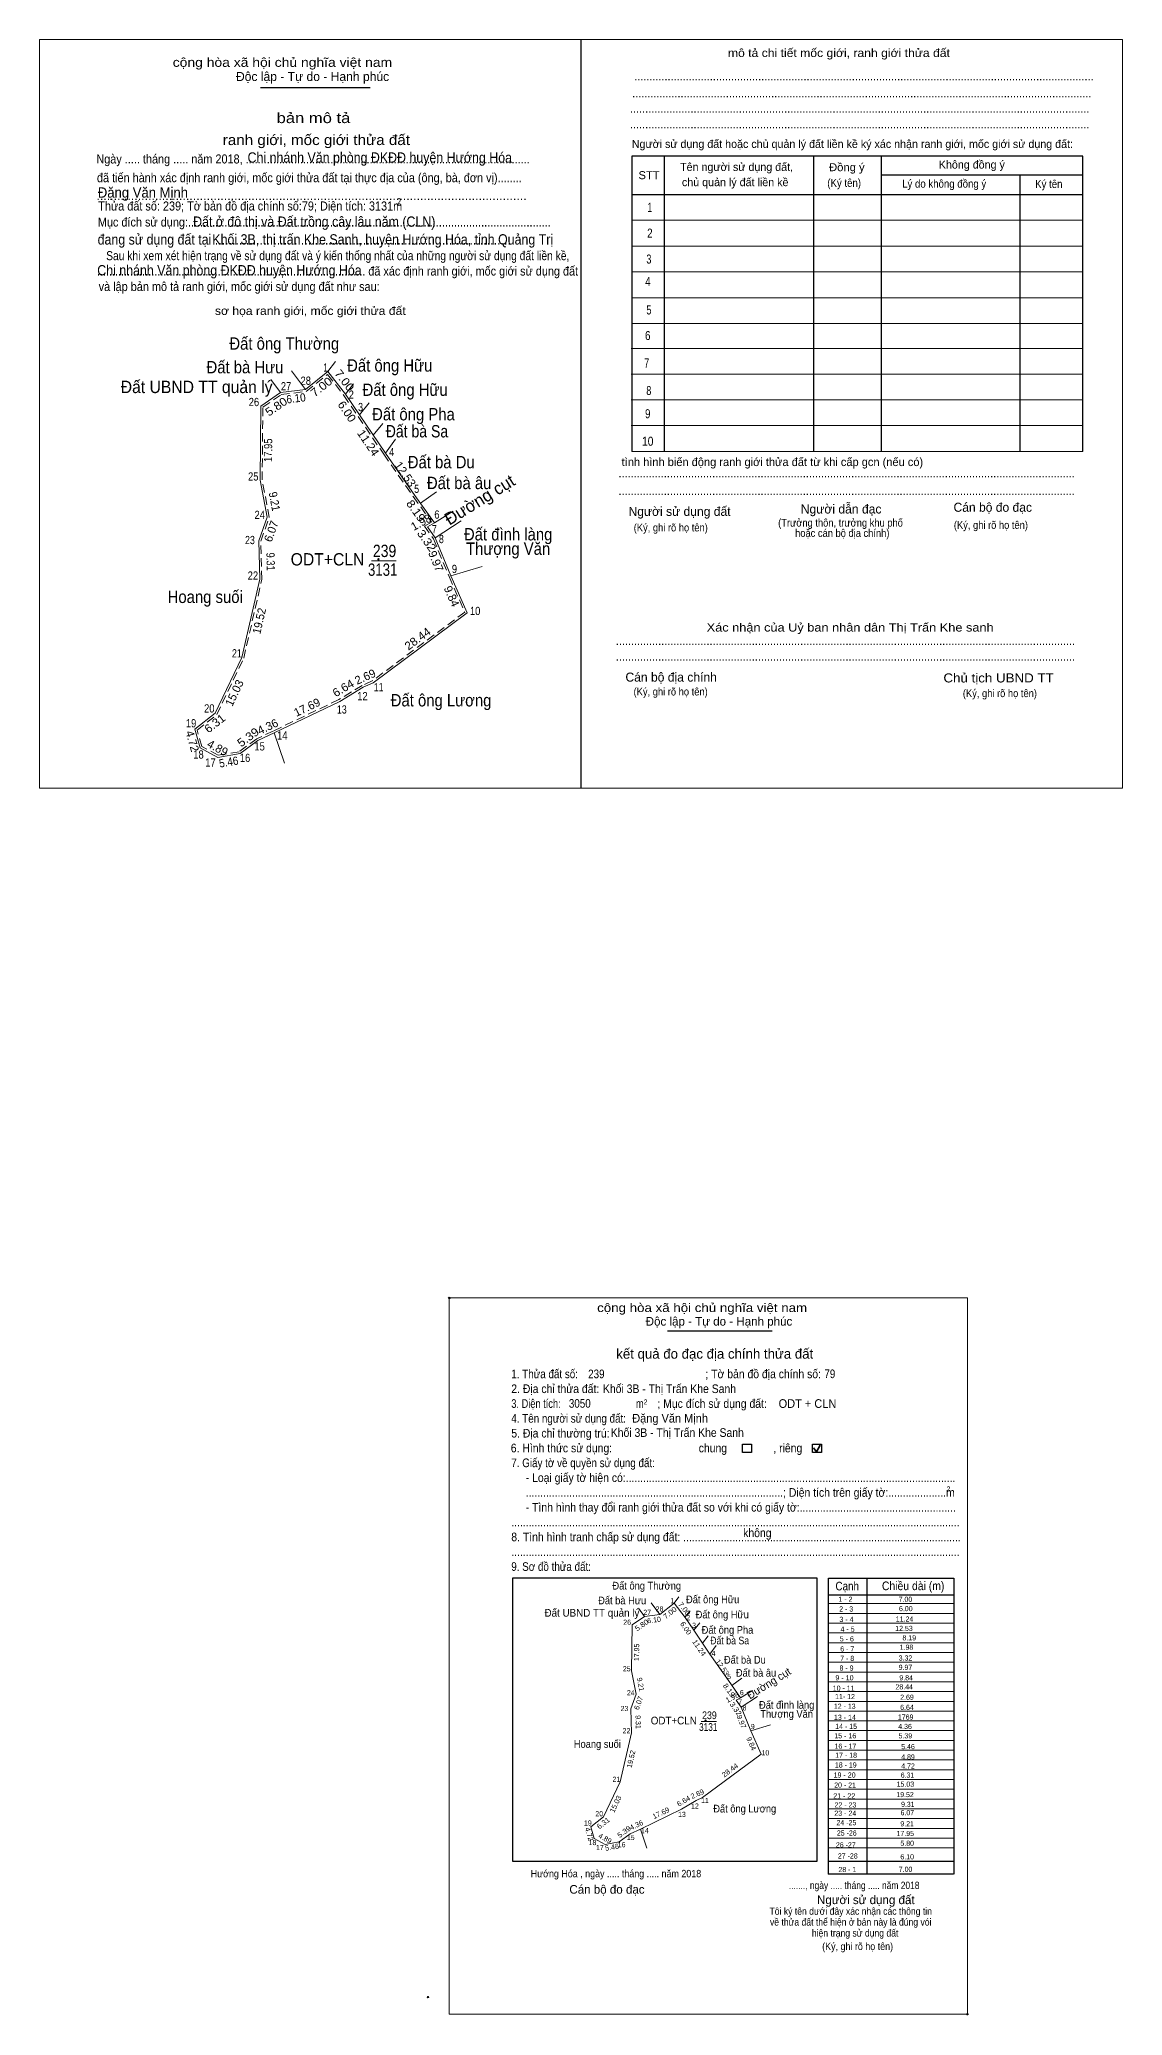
# Model space of a CAD drawing. Header units: metres. Extents: x 549272 to 551461, y 1838244 to 1839012.
# Drawn here: x 550436 to 550856, y 1838244 to 1839012 of the extents above; entities that cross this region are included whole.
import ezdxf
from ezdxf.enums import TextEntityAlignment as Align

# ---------------------------------------------------------------- set-up
doc = ezdxf.new("R2010")
doc.units = ezdxf.units.M
doc.header["$LTSCALE"] = 1.1
doc.header["$PDMODE"] = 32
doc.header["$PDSIZE"] = 0.55
doc.linetypes.add('DOTTED', pattern=[1.5, 0.3, -1.2])
doc.linetypes.add('MEDIUM_DASHED', pattern=[4.5, 3, -1.5])
for name, color, linetype, lineweight in [('1', 7, 'DOTTED', 13), ('10', 7, 'Continuous', 13), ('15', 7, 'Continuous', 13), ('7', 7, 'Continuous', 25)]:
    doc.layers.add(name, color=color, linetype=linetype, lineweight=lineweight)
doc.layers.add('25', color=7, linetype='Continuous')
doc.layers.add('6', color=7, linetype='Continuous')

msp = doc.modelspace()

# ---------------------------------------------------------------- linework, layer by layer
at = {"layer": '10', "linetype": 'MEDIUM_DASHED'}
msp.add_lwpolyline([(550600.83, 1838789.03), (550564.91, 1838762.31), (550561.01, 1838760.56), (550551.9, 1838755.07), (550526.45, 1838742.82), (550520.05, 1838739.84), (550513.2, 1838734.8), (550505.04, 1838733.39), (550498.69, 1838736.8), (550496.83, 1838743.2), (550504.51, 1838749.2), (550514.96, 1838771.17), (550522, 1838801.79), (550521.58, 1838816.64), (550524.9, 1838825.84), (550522.13, 1838840.45), (550522.38, 1838868.69), (550529.52, 1838873.6), (550539.23, 1838874.79), (550547.54, 1838881.41), (550553.87, 1838873.23), (550569.36, 1838850.42), (550580.82, 1838833.95), (550587.92, 1838824.03), (550585.14, 1838822.51), (550588.66, 1838817.52), (550594.74, 1838802.85)], close=True, dxfattribs=at)
at = {"layer": '15'}
for p, q in [((550665.73, 1838941.37), (550841.02, 1838941.37)), ((550665.73, 1838931.33), (550841.02, 1838931.33)), ((550665.73, 1838921.3), (550841.02, 1838921.3)), ((550665.73, 1838911.26), (550841.02, 1838911.26)), ((550665.73, 1838901.23), (550841.02, 1838901.23)), ((550665.43, 1838891.53), (550840.72, 1838891.53)), ((550525.55, 1838879.43), (550529.23, 1838874.37)), ((550554.45, 1838873.81), (550557.65, 1838877.78)), ((550665.43, 1838881.53), (550840.72, 1838881.53)), ((550559.9, 1838865.75), (550563.73, 1838870.34)), ((550665.43, 1838871.53), (550840.72, 1838871.53)), ((550565.31, 1838857.79), (550568.98, 1838862.32)), ((550665.43, 1838861.53), (550840.72, 1838861.53)), ((550573.89, 1838856.27), (550570.02, 1838850.87)), ((550665.73, 1838851.53), (550841.02, 1838851.53)), ((550589.84, 1838835.86), (550583.68, 1838831.33)), ((550589.09, 1838823.76), (550596.37, 1838828.27)), ((550599.5, 1838824.55), (550589.36, 1838817.91)), ((550564.62, 1838808.95), (550574.13, 1838808.95)), ((550595.47, 1838803.17), (550607.6, 1838806.83)), ((550526.78, 1838742.1), (550552.29, 1838754.37)), ((550520.46, 1838739.15), (550526.78, 1838742.1)), ((550526.78, 1838742.1), (550530.86, 1838730.31)), ((550668.31, 1838401.89), (550670.61, 1838398.73)), ((550686.37, 1838398.38), (550688.37, 1838400.86)), ((550742.08, 1838403.7), (550790.75, 1838403.7)), ((550689.78, 1838393.34), (550692.17, 1838396.21)), ((550742.08, 1838399.9), (550790.75, 1838399.9)), ((550742.08, 1838396.1), (550790.75, 1838396.1)), ((550693.16, 1838388.37), (550695.45, 1838391.2)), ((550698.52, 1838387.42), (550696.1, 1838384.04)), ((550742.08, 1838392.3), (550790.75, 1838392.3)), ((550742.08, 1838388.5), (550790.75, 1838388.5)), ((550742.08, 1838384.7), (550790.75, 1838384.7)), ((550742.08, 1838380.9), (550790.75, 1838380.9)), ((550742.08, 1838377.1), (550790.75, 1838377.1)), ((550708.49, 1838374.66), (550704.64, 1838371.83)), ((550708.02, 1838367.1), (550712.57, 1838369.92)), ((550742.08, 1838373.3), (550790.75, 1838373.3)), ((550742.08, 1838369.5), (550790.75, 1838369.5)), ((550714.53, 1838367.59), (550708.19, 1838363.44)), ((550742.08, 1838365.7), (550790.75, 1838365.7)), ((550742.08, 1838361.9), (550790.75, 1838361.9)), ((550692.73, 1838357.84), (550698.67, 1838357.84)), ((550712.01, 1838354.23), (550719.59, 1838356.52)), ((550742.08, 1838358.1), (550790.75, 1838358.1)), ((550742.08, 1838354.3), (550790.75, 1838354.3)), ((550742.08, 1838350.5), (550790.75, 1838350.5)), ((550742.08, 1838346.7), (550790.75, 1838346.7)), ((550742.08, 1838342.9), (550790.75, 1838342.9)), ((550742.08, 1838339.1), (550790.75, 1838339.1)), ((550742.08, 1838335.3), (550790.75, 1838335.3)), ((550742.08, 1838331.5), (550790.75, 1838331.5)), ((550669.08, 1838316.06), (550685.02, 1838323.73)), ((550742.08, 1838327.7), (550790.75, 1838327.7)), ((550742.08, 1838323.9), (550790.75, 1838323.9)), ((550665.13, 1838314.22), (550669.08, 1838316.06)), ((550669.08, 1838316.06), (550671.63, 1838308.69)), ((550742.08, 1838320.1), (550790.75, 1838320.1)), ((550742.08, 1838316.3), (550790.75, 1838316.3)), ((550742.08, 1838312.5), (550790.75, 1838312.5)), ((550742.08, 1838308.7), (550790.75, 1838308.7))]:
    msp.add_line(p, q, dxfattribs=at)
for points in [[(550550.67, 1838886.43), (550547.66, 1838882.55), (550538.91, 1838875.55), (550533.55, 1838882.85)], [(550547.66, 1838882.55), (550554.53, 1838873.7), (550559.9, 1838865.75)], [(550538.91, 1838875.55), (550529.23, 1838874.37), (550521.58, 1838869.11), (550521.33, 1838840.39), (550524.06, 1838825.91)], [(550559.9, 1838865.75), (550570.02, 1838850.87), (550581.47, 1838834.42), (550589.09, 1838823.76)], [(550524.06, 1838825.91), (550520.78, 1838816.77), (550521.2, 1838801.87), (550514.19, 1838771.44), (550503.87, 1838749.71), (550495.92, 1838743.51), (550498.02, 1838736.26), (550504.91, 1838732.56)], [(550589.09, 1838823.76), (550586.3, 1838822.24), (550589.36, 1838817.91)], [(550589.36, 1838817.91), (550595.47, 1838803.17), (550601.82, 1838788.77), (550565.31, 1838761.62), (550561.38, 1838759.86), (550552.29, 1838754.37)], [(550504.91, 1838732.56), (550513.52, 1838734.05), (550520.46, 1838739.15)], [(550684.01, 1838406.27), (550682.13, 1838403.84), (550676.66, 1838399.47), (550673.31, 1838404.03)], [(550682.13, 1838403.84), (550686.42, 1838398.31), (550689.78, 1838393.34)], [(550676.66, 1838399.47), (550670.61, 1838398.73), (550665.83, 1838395.44), (550665.67, 1838377.49), (550667.38, 1838368.44)], [(550689.78, 1838393.34), (550696.1, 1838384.04), (550703.26, 1838373.76), (550708.02, 1838367.1)], [(550667.38, 1838368.44), (550665.33, 1838362.73), (550665.59, 1838353.42), (550661.21, 1838334.4), (550654.76, 1838320.82), (550649.79, 1838316.94), (550651.1, 1838312.41), (550655.41, 1838310.1)], [(550708.19, 1838363.44), (550712.01, 1838354.23), (550715.98, 1838345.23), (550693.16, 1838328.26), (550690.7, 1838327.16), (550685.02, 1838323.73)], [(550708.02, 1838367.1), (550706.28, 1838366.15), (550708.19, 1838363.44)], [(550655.41, 1838310.1), (550660.79, 1838311.03), (550665.13, 1838314.22)]]:
    msp.add_lwpolyline(points, dxfattribs=at)
for p in [(550567.3, 1838809.57), (550694.4, 1838358.23), (550586.55, 1838250.74)]:
    msp.add_point(p, dxfattribs=at)
at = {"layer": '7'}
for p, q in [((550521.49, 1838992.96), (550564.03, 1838992.96)), ((550678.33, 1838966.25), (550678.33, 1838851.53)), ((550736.37, 1838965.95), (550736.37, 1838851.53)), ((550762.56, 1838965.95), (550762.56, 1838851.53)), ((550762.56, 1838959.02), (550841.02, 1838959.02)), ((550816.44, 1838959.02), (550816.44, 1838851.53)), ((550665.73, 1838951.4), (550841.02, 1838951.4)), ((550679.6, 1838509.71), (550720.31, 1838509.71)), ((550742.2, 1838298.54), (550742.2, 1838413.51)), ((550757.08, 1838413.51), (550757.08, 1838298.54)), ((550742.2, 1838407.08), (550790.87, 1838407.08)), ((550790.87, 1838303.4), (550742.2, 1838303.4)), ((550790.74, 1838298.54), (550742.06, 1838298.54))]:
    msp.add_line(p, q, dxfattribs=at)
at = {"layer": '7', "lineweight": 35}
for p, q in [((550736.38, 1838464.21), (550737.52, 1838462.72)), ((550737.52, 1838462.72), (550738.92, 1838465.21))]:
    msp.add_line(p, q, dxfattribs=at)
at = {"layer": '7', "lineweight": 13}
for points in [[(550435.62, 1839011.6), (550645.99, 1839011.6), (550645.99, 1838720.63), (550435.62, 1838720.63)], [(550646, 1839011.6), (550856.37, 1839011.6), (550856.37, 1838720.62), (550646, 1838720.62)], [(550646, 1839011.59), (550856.37, 1839011.59), (550856.37, 1838720.62), (550646, 1838720.62)], [(550594.83, 1838522.47), (550796.11, 1838522.47), (550796.11, 1838244.07), (550594.83, 1838244.07)]]:
    msp.add_lwpolyline(points, close=True, dxfattribs=at)
at = {"layer": '7'}
for points in [[(550841.02, 1838851.53), (550841.02, 1838966.25), (550665.73, 1838966.25), (550665.73, 1838851.53)], [(550742.2, 1838413.51), (550790.87, 1838413.51), (550790.87, 1838298.54)]]:
    msp.add_lwpolyline(points, dxfattribs=at)
for points in [[(550708.73, 1838465.69), (550712.19, 1838465.69), (550712.19, 1838462.47), (550708.73, 1838462.47)], [(550735.93, 1838465.69), (550739.38, 1838465.69), (550739.38, 1838462.47), (550735.93, 1838462.47)], [(550619.51, 1838413.71), (550737.59, 1838413.71), (550737.59, 1838303.4), (550619.51, 1838303.4)]]:
    msp.add_lwpolyline(points, close=True, dxfattribs=at)
for p in [(550594.83, 1838522.47), (550796.11, 1838244.07)]:
    msp.add_point(p, dxfattribs=at)

# ---------------------------------------------------------------- texts
at = {"layer": '1', "width": 0.9}
msp.add_text('Hướng Hóa , ngày ..... tháng ..... năm 2018', height=2.88, dxfattribs=at).set_placement((550626.45, 1838297.31))
at = {"layer": '10'}
for s, height, width, p in [('2', 3, 0.8, (550575.215, 1838947)), ('Đất ông Thường', 4.8, 0.9, (550530.705, 1838891.04)), ('Đất bà Hưu', 4.8, 0.9, (550515.435, 1838881.86)), ('Đất ông Hữu', 4.8, 0.9, (550571.68, 1838882.53)), ('Đất UBND TT quản lý', 4.8, 0.95, (550496.655, 1838874.18)), ('Đất ông Hữu', 4.8, 0.9, (550577.66, 1838873.09)), ('Đất ông Pha', 4.8, 0.9, (550580.9, 1838863.57)), ('Đất bà Sa', 4.8, 0.85, (550582.255, 1838856.95)), ('Đất bà Du', 4.8, 0.9, (550591.7, 1838844.96)), ('Đất bà âu', 4.8, 0.9, (550598.655, 1838836.85)), ('239', 4.8, 0.85, (550569.68, 1838810.45)), ('Đất đình làng', 4.8, 0.9, (550617.7, 1838816.91)), ('Thượng Văn', 4.8, 0.9, (550617.68, 1838811.31)), ('3131', 4.8, 0.8, (550568.945, 1838803.15)), ('Hoang suối', 4.8, 0.9, (550500, 1838792.59)), ('Đất ông Lương', 4.8, 0.9, (550591.63, 1838752.4)), ('Đất ông Thường', 3, 0.9, (550671.535, 1838409.15)), ('Đất UBND TT quản lý', 3, 0.95, (550650.25, 1838398.61)), ('Đất bà Hưu', 3, 0.9, (550661.99, 1838403.41)), ('Đất ông Hữu', 3, 0.9, (550697.14, 1838403.83)), ('Đất ông Hữu', 3, 0.9, (550700.88, 1838397.93)), ('Đất ông Pha', 3, 0.9, (550702.905, 1838391.98)), ('Đất bà Sa', 3, 0.85, (550703.75, 1838387.84)), ('Đất bà Du', 3, 0.9, (550709.655, 1838380.35)), ('Đất bà âu', 3, 0.9, (550714, 1838375.28)), ('239', 3, 0.85, (550695.895, 1838358.78)), ('Đất đình làng', 3, 0.9, (550725.905, 1838362.82)), ('Thượng Văn', 3, 0.9, (550725.895, 1838359.32)), ('3131', 3, 0.8, (550695.435, 1838354.22)), ('Hoang suối', 3, 0.9, (550652.34, 1838347.62)), ('Đất ông Lương', 3, 0.9, (550709.61, 1838322.5))]:
    msp.add_text(s, height=height, dxfattribs=dict(at, width=width)).set_placement(p, align=Align.CENTER)
for s, height, width, p in [(' 1', 3.2, 0.75, (550547.66, 1838882.55)), (' 27', 3.2, 0.85, (550533.42, 1838875.23)), (' 28', 3.2, 0.85, (550541.07, 1838877.39)), (' 26', 3.2, 0.85, (550520.94, 1838869.11)), (' 2', 3.2, 0.85, (550557.76, 1838871.99)), (' 3', 3.2, 0.8, (550561.31, 1838867.15)), (' 4', 3.2, 0.85, (550573.46, 1838849.68)), (' 25', 3.2, 0.85, (550520.68, 1838840.18)), (' 5', 3.2, 0.8, (550583.09, 1838835.39)), (' 24', 3.2, 0.85, (550523.2, 1838825.25)), (' 7', 3.2, 0.8, (550589.98, 1838819.65)), (' 6', 3.2, 0.85, (550591.02, 1838825.39)), (' 23', 3.2, 0.8, (550519.27, 1838815.47)), (' 8', 3.2, 0.8, (550592.7, 1838815.86)), ('ODT+CLN', 4.8, 0.95, (550561.83, 1838807.17)), (' 9', 3.2, 0.85, (550597.84, 1838804.24)), (' 22', 3.2, 0.85, (550520.54, 1838801.67)), (' 10', 3.2, 0.85, (550606.89, 1838787.91)), (' 21', 3.2, 0.8, (550514.19, 1838771.44)), (' 11', 3.2, 0.8, (550569.29, 1838758.27)), (' 12', 3.2, 0.85, (550563.1, 1838754.79)), (' 19', 3.2, 0.85, (550496.52, 1838744.26)), (' 20', 3.2, 0.85, (550503.6, 1838750.03)), (' 13', 3.2, 0.8, (550554.98, 1838749.62)), (' 15', 3.2, 0.85, (550523.15, 1838735.27)), (' 14', 3.2, 0.85, (550531.95, 1838739.51)), (' 18', 3.2, 0.85, (550499.41, 1838732.11)), (' 17', 3.2, 0.85, (550504.05, 1838728.99)), (' 16', 3.2, 0.85, (550517.5, 1838730.8)), (' 27', 2, 0.85, (550673.23, 1838399.27)), (' 28', 2, 0.85, (550678.01, 1838400.62)), (' 1', 2, 0.75, (550682.13, 1838403.84)), (' 1 - 2', 2, 0.9, (550751.48, 1838404.38)), (' 2 - 3', 2, 0.85, (550751.75, 1838400.6)), ('7.00', 2, 0.85, (550774.7, 1838404.38)), ('6.00', 2, 0.85, (550774.83, 1838400.74)), (' 26', 2, 0.85, (550665.43, 1838395.44)), (' 2', 2, 0.85, (550688.44, 1838397.24)), (' 3', 2, 0.8, (550690.66, 1838394.22)), ('3 - 4', 2, 0.9, (550751.89, 1838396.55)), ('4 - 5', 2, 0.85, (550752.29, 1838392.77)), ('12.53 ', 2, 0.85, (550775.64, 1838393.04)), ('11.24', 2, 0.85, (550775.1, 1838396.68)), (' 4', 2, 0.85, (550698.26, 1838383.3)), ('5 - 6', 2, 0.9, (550752.02, 1838388.99)), ('6 - 7', 2, 0.85, (550752.15, 1838385.07)), ('1.98', 2, 0.85, (550775.1, 1838385.74)), ('8.19', 2, 0.85, (550776.18, 1838389.39)), (' 25', 2, 0.85, (550665.27, 1838377.36)), ('8 - 9', 2, 0.85, (550751.88, 1838377.64)), ('7 - 8', 2, 0.85, (550752.15, 1838381.42)), ('3.32', 2, 0.85, (550774.7, 1838381.55)), ('9.97', 2, 0.85, (550774.7, 1838377.91)), (' 24', 2, 0.85, (550666.84, 1838368.03)), (' 5', 2, 0.8, (550704.27, 1838374.37)), (' 6', 2, 0.85, (550709.23, 1838368.12)), ('10 - 11', 2, 0.85, (550752.28, 1838369.81)), ('9 - 10', 2, 0.9, (550751.88, 1838373.86)), ('28.44', 2, 0.85, (550774.97, 1838370.34)), ('9.84', 2, 0.85, (550774.97, 1838373.86)), (' 23', 2, 0.8, (550664.39, 1838361.92)), (' 7', 2, 0.8, (550708.58, 1838364.53)), (' 8', 2, 0.8, (550710.28, 1838362.16)), ('12 - 13', 2, 0.85, (550752.69, 1838362.79)), ('11- 12', 2, 0.85, (550752.42, 1838366.57)), ('2.69', 2, 0.85, (550775.3, 1838366.29)), ('6.64', 2, 0.85, (550775.3, 1838362.37)), (' 22', 2, 0.85, (550665.18, 1838353.29)), ('ODT+CLN', 3, 0.95, (550690.99, 1838356.73)), (' 9', 2, 0.85, (550713.49, 1838354.9)), ('13 - 14', 2, 0.9, (550752.82, 1838358.47)), ('14 - 15', 2, 0.85, (550753.23, 1838354.96)), ('1769', 2, 0.85, (550775.16, 1838358.59)), ('4.36 ', 2, 0.85, (550775.3, 1838354.94)), (' 10', 2, 0.85, (550719.15, 1838344.69)), ('15 - 16', 2, 0.9, (550752.96, 1838351.32)), ('16 - 17', 2, 0.85, (550752.96, 1838347.26)), ('5.39 ', 2, 0.85, (550775.43, 1838351.3)), ('5.46', 2, 0.85, (550775.7, 1838347.11)), ('18 - 19', 2, 0.85, (550753.09, 1838339.97)), ('17 - 18', 2, 0.85, (550753.23, 1838343.75)), ('4.89', 2, 0.85, (550775.7, 1838343.06)), ('4.72', 2, 0.85, (550775.7, 1838339.54)), (' 21', 2, 0.8, (550661.21, 1838334.4)), ('19 - 20', 2, 0.9, (550752.69, 1838336.06)), ('20 - 21', 2, 0.85, (550752.82, 1838332.14)), ('15.03', 2, 0.85, (550775.43, 1838332.52)), ('6.31', 2, 0.8, (550775.43, 1838336.03)), (' 12', 2, 0.85, (550691.78, 1838323.99)), (' 11', 2, 0.8, (550695.65, 1838326.17)), ('21 - 22', 2, 0.9, (550752.55, 1838327.96)), ('23 - 24', 2, 0.9, (550752.96, 1838321.21)), ('22 - 23', 2, 0.85, (550752.96, 1838324.45)), ('19.52', 2, 0.85, (550775.3, 1838328.47)), ('6.07', 2, 0.85, (550775.43, 1838321.44)), ('9.31', 2, 0.8, (550775.57, 1838324.69)), (' 19', 2, 0.85, (550650.17, 1838317.41)), (' 20', 2, 0.85, (550654.59, 1838321.02)), (' 14', 2, 0.85, (550672.31, 1838314.44)), (' 13', 2, 0.8, (550686.71, 1838320.76)), ('24 -25', 2, 0.85, (550752.96, 1838317.56)), ('25 -26', 2, 0.85, (550753.1, 1838313.51)), ('9.21', 2, 0.8, (550775.3, 1838317.12)), (' 18', 2, 0.85, (550651.97, 1838309.82)), (' 17', 2, 0.85, (550654.87, 1838307.87)), (' 16', 2, 0.85, (550663.28, 1838309)), (' 15', 2, 0.85, (550666.81, 1838311.79)), ('26 -27 ', 2, 0.85, (550753.5, 1838308.92)), ('17.95', 2, 0.85, (550775.37, 1838313.33)), ('5.80', 2, 0.85, (550775.37, 1838309.55)), ('27 -28', 2, 0.85, (550753.5, 1838304.6)), ('28 - 1', 2, 0.85, (550752.96, 1838299.33)), ('7.00 ', 2, 0.85, (550775.5, 1838299.42)), ('6.10', 2, 0.85, (550775.37, 1838304.28))]:
    msp.add_text(s, height=height, dxfattribs=dict(at, width=width)).set_placement(p, align=Align.RIGHT)
for s, height, rotation, width, p in [('7.00', 3.2, 38.621, 1.1, (550546.131, 1838875.315)), ('7.00', 3.2, 307.803, 1.1, (550552.827, 1838878.116)), ('5.80', 3.2, 34.539, 1.1, (550528.483, 1838867.596)), ('6.10', 3.2, 6.973, 0.9, (550535.451, 1838870.571)), ('6.00', 3.2, 304.061, 1.05, (550553.722, 1838866.121)), ('17.95', 3.2, 89.489, 0.85, (550526.011, 1838851.951)), ('11.24', 3.2, 304.199, 1.05, (550562.002, 1838853.949)), ('9.21', 3.2, 280.7, 0.9, (550525.352, 1838831.767)), ('8.19', 3.2, 305.554, 1.1, (550580.554, 1838827.51)), ('3.32', 3.2, 305.176, 1.1, (550584.739, 1838815.922)), ('9.31', 3.2, 271.6, 0.85, (550523.827, 1838808.635)), ('19.52', 3.2, 77.032, 0.95, (550522.534, 1838785.281)), ('28.44', 3.2, 36.636, 1.05, (550583.465, 1838777.404)), ('6.64', 3.2, 31.127, 1.05, (550554.443, 1838758.143)), ('6.31', 3.2, 37.979, 1.05, (550504.705, 1838744.527)), ('5.39', 3.2, 36.317, 1.1, (550517.592, 1838739.127)), ('5.46', 3.2, 9.807, 0.9, (550509.382, 1838729.239)), ('7.00', 2, 38.621, 1.1, (550681.171, 1838399.322)), ('7.00', 2, 307.803, 1.1, (550685.352, 1838401.073)), ('5.80', 2, 34.539, 1.1, (550670.143, 1838394.498)), ('6.10', 2, 6.973, 0.9, (550674.494, 1838396.358)), ('6.00', 2, 304.061, 1.05, (550685.919, 1838393.575)), ('17.95', 2, 89.489, 0.85, (550668.596, 1838384.711)), ('11.24', 2, 304.199, 1.05, (550691.094, 1838385.967)), ('9.21', 2, 280.7, 0.9, (550668.183, 1838372.101)), ('8.19', 2, 305.554, 1.1, (550702.684, 1838369.441)), ('3.32', 2, 305.176, 1.1, (550705.298, 1838362.201)), ('9.31', 2, 271.6, 0.85, (550667.231, 1838357.643)), ('19.52', 2, 77.032, 0.95, (550666.423, 1838343.051)), ('28.44', 2, 36.636, 1.05, (550704.508, 1838338.128)), ('6.64', 2, 31.127, 1.05, (550686.363, 1838326.085)), ('6.31', 2, 37.979, 1.05, (550655.28, 1838317.575)), ('5.39', 2, 36.317, 1.1, (550663.333, 1838314.199)), ('5.46', 2, 9.807, 0.9, (550658.205, 1838308.022))]:
    msp.add_text(s, height=height, rotation=rotation, dxfattribs=dict(at, width=width)).set_placement(p, align=Align.CENTER)
for s, height, rotation, p in [('12.53', 3.2, 304.857, (550576.393, 1838841.734)), ('Đường cụt', 4.8, 31.79, (550607.876, 1838830.686)), ('6.07', 3.2, 70.251, (550527.133, 1838819.929)), ('1.98', 3.2, 28.634, (550584.658, 1838822.537)), ('9.97', 3.2, 292.527, (550588.142, 1838808.213)), ('9.84', 3.2, 293.803, (550594.278, 1838794.561)), ('15.03', 3.2, 64.594, (550512.792, 1838756.954)), ('2.69', 3.199, 24.092, (550562.817, 1838762.461)), ('17.69', 3.2, 25.696, (550540.241, 1838750.609)), ('4.36', 3.2, 24.977, (550524.939, 1838743.1)), ('4.72', 3.2, 286.129, (550493.447, 1838738.454)), ('4.89', 3.2, 331.81, (550504.049, 1838734.865)), ('12.53', 2, 304.857, (550700.086, 1838378.332)), ('Đường cụt', 3, 31.79, (550719.76, 1838371.428)), ('6.07', 2, 70.251, (550669.3, 1838364.702)), ('1.98', 2, 28.634, (550705.251, 1838366.332)), ('9.97', 2, 292.527, (550707.427, 1838357.383)), ('9.84', 2, 293.803, (550711.268, 1838348.844)), ('2.69', 2, 24.092, (550691.597, 1838328.784)), ('15.03', 2, 64.594, (550660.335, 1838325.341)), ('17.69', 2, 25.696, (550677.491, 1838321.383)), ('4.72', 2, 286.129, (550648.245, 1838313.783)), ('4.36', 2, 24.977, (550667.928, 1838316.685)), ('4.89', 2, 331.81, (550654.873, 1838311.541))]:
    msp.add_text(s, height=height, rotation=rotation, dxfattribs=at).set_placement(p, align=Align.CENTER)
at = {"layer": '25', "width": 0.9}
for s, p in [('Chi nhánh Văn phòng ĐKĐĐ huyện Hướng Hóa', (550516.45, 1838963.74)), ('Đất ở đô thị và Đất trồng cây lâu năm (CLN)', (550495.29, 1838938.82)), ('Chi nhánh Văn phòng ĐKĐĐ huyện Hướng Hóa', (550458.05, 1838919.92))]:
    msp.add_text(s, height=4, dxfattribs=at).set_placement(p)
at = {"layer": '6', "width": 0.95}
for s, p in [('Đặng Văn Mịnh', (550665.9, 1838474.05)), ('ODT + CLN', (550722.78, 1838479.76))]:
    msp.add_text(s, height=3.36, dxfattribs=at).set_placement(p)
at = {"layer": '7'}
for s, height, width, p in [('mô tả chi tiết mốc giới, ranh giới thửa đất', 3.21, 1.1, (550746.205, 1839004.79)), ('bản mô tả', 4.014, 1.2, (550542.05, 1838979.12)), ('ranh giới, mốc giới thửa đất', 4.014, 1.1, (550543.175, 1838970.58)), ('1', 3.512, 0.7, (550672.74, 1838944.62)), ('2', 3.512, 0.8, (550672.765, 1838934.6)), ('3', 3.512, 0.75, (550672.36, 1838924.52)), ('4', 3.512, 0.8, (550671.975, 1838915.76)), ('sơ họa ranh giới, mốc giới thửa đất', 3.21, 1.1, (550540.82, 1838904.56)), ('5', 3.512, 0.75, (550672.385, 1838904.74)), ('6', 3.512, 0.8, (550671.925, 1838894.8)), ('7', 3.51, 0.75, (550671.52, 1838884.12)), ('8', 3.51, 0.75, (550672.34, 1838873.43)), ('9', 3.51, 0.8, (550671.925, 1838864.4)), ('10', 3.51, 0.85, (550671.925, 1838853.71)), ('(Trưởng thôn, trưởng khu phố', 3.01, 0.9, (550746.82, 1838822.29)), ('hoặc cán bộ địa chính)', 3.01, 0.9, (550747.505, 1838818.27)), ('Xác nhận của Uỷ ban nhân dân Thị Trấn Khe sanh', 3.22, 1.15, (550750.57, 1838781.49)), ('Tôi ký tên dưới đây xác nhận các thông tin', 2.776, 0.9, (550750.79, 1838282.75)), ('về thửa đất thể hiện ở bản này là đúng vói', 2.776, 0.9, (550750.79, 1838278.53)), ('hiện trạng sử dụng đất', 2.776, 0.9, (550752.495, 1838274.26))]:
    msp.add_text(s, height=height, dxfattribs=dict(at, width=width)).set_placement(p, align=Align.CENTER)
for s, height, width, p in [('cộng hòa xã hội chủ nghĩa việt nam', 3.511, 1.15, (550487.37, 1839000.98)), ('........................................................................................................................................................', 3.511, 0.9, (550666.69, 1838995.71)), ('........................................................................................................................................................', 3.511, 0.9, (550665.87, 1838989.14)), ('........................................................................................................................................................', 3.511, 0.9, (550665.05, 1838983.12)), ('........................................................................................................................................................', 3.511, 0.9, (550665.05, 1838977.1)), ('Ngày ..... tháng ..... năm 2018, ..............................................................................................', 3.51, 0.9, (550457.71, 1838963.42)), ('Đồng ý', 3.11, 1.05, (550742.37, 1838960.42)), (' đã tiến hành xác định ranh giới, mốc giới thửa đất tại thực địa của (ông, bà, đơn vị)........', 3.512, 0.9, (550456.75, 1838956.14)), ('Đặng Văn Mịnh', 4, 0.95, (550458.27, 1838950.14)), ('STT', 3.11, 1.05, (550668.33, 1838957.32)), ('(Ký tên)', 3.11, 0.9, (550741.69, 1838954.32)), ('Lý do không đồng ý', 3.11, 0.9, (550770.77, 1838954.02)), ('Ký tên', 3.11, 0.9, (550822.45, 1838953.9)), ('.............................................................................................................................', 4, 0.9, (550457.72, 1838949.18)), ('Thửa đất số: 239; Tờ bản đồ địa chính số:79; Diện tích: 3131m', 3.51, 0.9, (550458.43, 1838945.14)), ('Mục đích sử dụng:........................................................................................................................', 3.512, 0.9, (550458.27, 1838938.9)), ('đang sử dụng đất tại ......................................................................................', 4, 0.9, (550458.19, 1838931.9)), ('Khối 3B, thị trấn Khe Sanh, huyện Hướng Hóa, tỉnh Quảng Trị', 4, 0.9, (550502.75, 1838931.92)), ('......................................................................................... đã xác định ranh giới, mốc giới sử dụng đất', 3.504, 0.9, (550457.91, 1838919.86)), ('Sau khi xem xét hiện trạng về sử dụng đất và ý kiến thống nhất của những người sử dụng đất liền kề,', 3.512, 0.85, (550461.51, 1838925.84)), (' và lập bản mô tả ranh giới, mốc giới sử dụng đất như sau:', 3.512, 0.9, (550457.43, 1838913.84)), ('.......................................................................................................................................................', 3.511, 0.9, (550660.56, 1838841.42)), ('.......................................................................................................................................................', 3.511, 0.9, (550660.56, 1838834.58)), ('(Ký, ghi rõ họ tên)', 3.01, 0.9, (550666.48, 1838820.41)), ('(Ký, ghi rõ họ tên)', 3.01, 0.9, (550790.86, 1838821.41)), ('........................................................................................................................................................', 3.511, 0.9, (550659.53, 1838776.21)), ('........................................................................................................................................................', 3.511, 0.9, (550659.53, 1838770.19)), ('Chủ tịch UBND TT', 3.52, 1.1, (550786.81, 1838761.71)), ('(Ký, ghi rõ họ tên)', 3.01, 0.9, (550666.43, 1838756.65)), ('(Ký, ghi rõ họ tên)', 3.01, 0.9, (550794.35, 1838756.01)), ('cộng hòa xã hội chủ nghĩa việt nam', 3.36, 1.15, (550652.27, 1838517.01)), ('1. Thửa đất số:', 3.36, 0.85, (550618.91, 1838491.28)), ('239', 3.36, 0.85, (550648.77, 1838491.28)), ('; Tờ bản đồ địa chính số:', 3.36, 0.9, (550694.32, 1838491.28)), ('79', 3.36, 0.85, (550740.54, 1838491.33)), ('2. Địa chỉ thửa đất:', 3.36, 0.9, (550618.91, 1838485.52)), ('Khối 3B - Thị Trấn Khe Sanh', 3.36, 0.9, (550654.53, 1838485.52)), ('4. Tên người sử dụng đất:', 3.36, 0.85, (550618.91, 1838474)), ('3. Diện tích:', 3.36, 0.8, (550618.91, 1838479.76)), ('3050', 3.36, 0.85, (550641.28, 1838479.81)), ('m', 3.36, 0.8, (550667.34, 1838479.76)), ('2', 1.92, 0.8, (550670.37, 1838481.11)), ('; Mục đích sử dụng đất:', 3.36, 0.9, (550675.69, 1838479.76)), ('5. Địa chỉ thường trú:', 3.36, 0.9, (550618.91, 1838468.24)), ('Khối 3B - Thị Trấn Khe Sanh', 3.36, 0.9, (550657.57, 1838468.48)), ('6. Hình thức sử dụng:', 3.36, 0.9, (550618.72, 1838462.48)), ('chung                , riêng', 3.36, 0.9, (550691.73, 1838462.48)), ('7. Giấy tờ về quyền sử dụng đất:', 3.36, 0.85, (550618.91, 1838456.72)), ('     - Loại giấy tờ hiện có:..................................................................................................................', 3.36, 0.9, (550618.91, 1838450.96)), ('     .........................................................................................; Diện tích trên giấy tờ:....................m', 3.36, 0.9, (550618.91, 1838445.2)), ('2', 1.92, 0.8, (550788.06, 1838447.31)), ('     - Tình hình thay đổi ranh giới thửa đất so với khi có giấy tờ:......................................................', 3.36, 0.9, (550618.91, 1838439.44)), ('8. Tình hình tranh chấp sử dụng đất: ................................................................................................', 3.36, 0.9, (550618.91, 1838427.92)), ('...........................................................................................................................................................', 3.36, 0.9, (550618.91, 1838433.68)), ('không', 3.36, 0.9, (550709.01, 1838429.51)), ('9. Sơ đồ thửa đất:', 3.36, 0.85, (550618.91, 1838416.4)), ('...........................................................................................................................................................', 3.36, 0.9, (550618.91, 1838422.16)), ('Cạnh', 3.36, 0.85, (550744.86, 1838408.82)), ('Chiều dài (m)', 3.36, 0.9, (550762.91, 1838408.91)), ('......., ngày ..... tháng ..... năm 2018', 2.88, 0.85, (550726.74, 1838292.74)), ('(Ký, ghi rõ họ tên)', 2.88, 0.9, (550739.7, 1838269.02))]:
    msp.add_text(s, height=height, dxfattribs=dict(at, width=width)).set_placement(p)
for s, height, p in [('Độc lập - Tự do - Hạnh phúc', 3.511, (550511.95, 1838995.48)), ('Người sử dụng đất hoặc chủ quản lý đất liền kề ký xác nhận ranh giới, mốc giới sử dụng đất:', 3.11, (550665.73, 1838969.46)), ('Tên người sử dụng đất,', 3.11, (550684.49, 1838960.52)), ('Không đồng ý', 3.11, (550785.01, 1838961.44)), ('chủ quản lý đất liền kề', 3.11, (550685.21, 1838954.6)), ('tình hình biến động ranh giới thửa đất từ khi cấp gcn (nếu có)', 3.21, (550661.79, 1838845.81)), ('Người sử dụng đất', 3.512, (550664.46, 1838826.45)), ('Người dẫn đạc', 3.52, (550731.38, 1838827.37)), ('Cán bộ đo đạc', 3.504, (550790.74, 1838828.05)), ('Cán bộ địa chính', 3.512, (550663.27, 1838762.03)), ('Độc lập - Tự do - Hạnh phúc', 3.36, (550671.13, 1838511.73)), ('Cán bộ đo đạc', 3.36, (550641.47, 1838290.93)), ('Người sử dụng đất', 3.36, (550737.68, 1838286.88))]:
    msp.add_text(s, height=height, dxfattribs=at).set_placement(p)
for s, height, p in [('kết quả đo đạc địa chính thửa đất', 3.84, (550697.955, 1838498.87)), ('.', 0.96, (550796.107, 1838243.6))]:
    msp.add_text(s, height=height, dxfattribs=at).set_placement(p, align=Align.CENTER)

doc.saveas('drawing.dxf')
